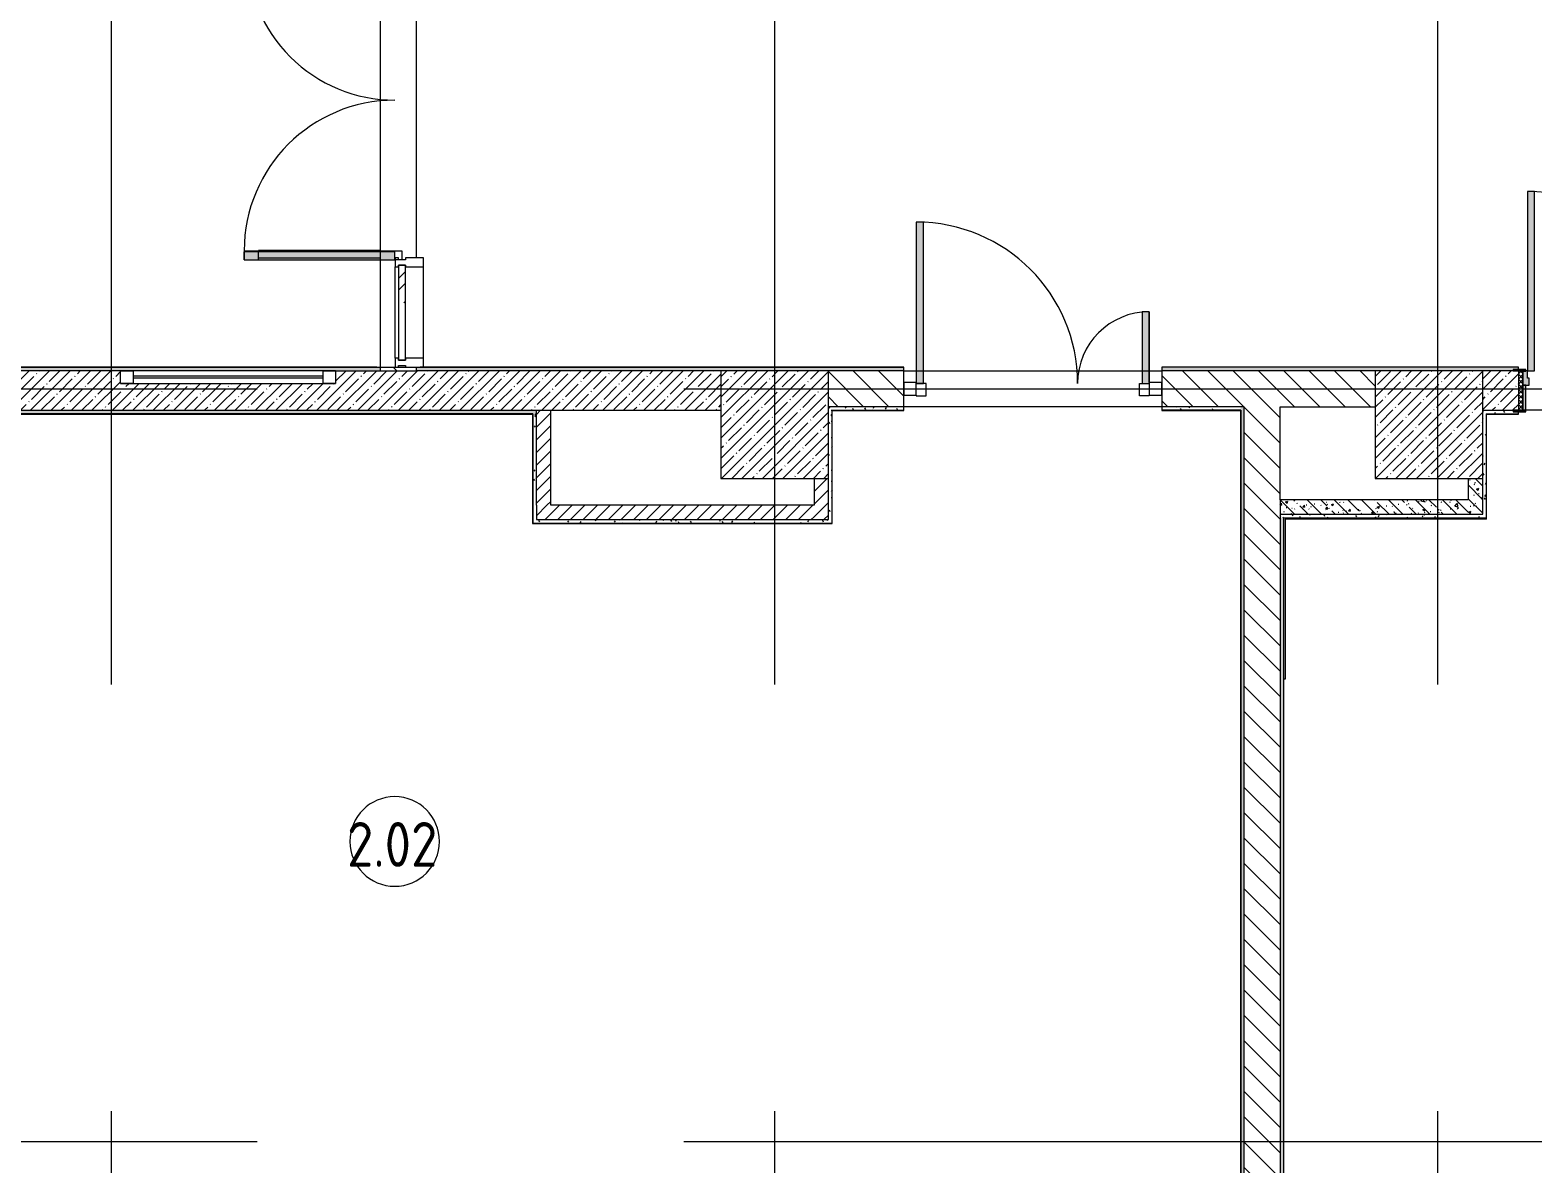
# Model space of a CAD drawing. Header units: millimetres. Extents: x -6228 to 198016, y -8553 to 29000.
# Drawn here: x 153633 to 162019, y 3475 to 9802 of the extents above; entities that cross this region are included whole.
import ezdxf

# ---------------------------------------------------------------- set-up
doc = ezdxf.new("R2010")
doc.units = ezdxf.units.MM
doc.linetypes.add('Осевая', pattern=[15875, 3175, -2381.25, 7937.5, -2381.25])
for name, color, linetype, lineweight in [('A-AREA-IDEN', 7, 'Continuous', 9), ('A-GLAZ-2', 7, 'Continuous', 9), ('A-GLAZ-CURT-2', 7, 'Continuous', 9), ('A-GLAZ-CWMG-3', 7, 'Continuous', 9), ('A-WALL-4', 7, 'Continuous', 13), ('I-WALL-7', 7, 'Continuous', 9), ('S-COLS-2', 7, 'Continuous', 9), ('Оси-2', 7, 'Осевая', 9)]:
    doc.layers.add(name, color=color, linetype=linetype, lineweight=lineweight)
for name, color, linetype, lineweight, true_color in [('A-DETL-GENF-5', 7, 'Continuous', 9, 0xaaaaaa), ('A-DETL-GENF-6', 7, 'Continuous', 9, 0xe2e2e2), ('A-DOOR-4', 7, 'Continuous', 9, 0xaaaaaa), ('A-DOOR-5', 7, 'Continuous', 9, 0xe2e2e2), ('A-DOOR-FRAM-4', 7, 'Continuous', 9, 0xe2e2e2), ('A-DOOR-FRAM-5', 7, 'Continuous', 9, 0xaaaaaa), ('I-WALL-8', 7, 'Continuous', 9, 0x787878), ('I-WALL-9', 9, 'Continuous', 9, 0x808080)]:
    doc.layers.add(name, color=color, linetype=linetype, lineweight=lineweight, true_color=true_color)
doc.styles.add('GOST Common', font='GOST_Common.ttf', dxfattribs={"width": 0.9, "height": 250})
pattern_1 = [(135, (135578.19, 0), (-70.71068, -70.71068), [])]
pattern_2 = [(45, (135578.187, 0), (-35.35534, 35.35534), [])]
pattern_3 = [(45, (135578.19, 0), (-57.02463, 57.02463), []), (45, (135635.21, 0), (-57.02463, 57.02463), [100.806, -20.161, 3.353, -16.808])]
pattern_4 = [(135, (135578.19, 0), (-75.43415, -75.43415), [106.68, -17.78, 3.556, -17.78]), (135, (135578.19, 75.39), (-75.43415, -75.43415), []), (50, (135578.19, 0), (127.5292, -11.15758), [13.335, -146.685]), (355, (135578.19, 0), (-24.66966, 133.74), [10.668, -117.348]), (100.451, (135588.81, -0.93), (102.85973, 122.5818), [11.333, -124.663]), (46.184, (135578.19, 35.56), (189.7552, -29.4304), [20.002, -220.027]), (96.636, (135594, 33.1), (166.1822, 173.1996), [17, -186.995]), (351.184, (135578.19, 35.56), (166.184, 173.1976), [16.002, -176.022]), (21, (135595.97, 26.67), (106.13027, -71.58603), [13.335, -146.685]), (326, (135595.97, 26.67), (43.2619, 128.93175), [10.668, -117.348]), (71.451, (135604.81, 20.7), (149.392, 57.34505), [11.333, -124.663]), (37.5, (135578.187, 0), (2.16223, 59.18836), [3.353, -112.573, 3.353, -115.773, -117.792]), (37.5, (135578.187, 0), (2.16223, 59.18836), [-235.052, 3.353, -114.44]), (7.5, (135578.19, 0), (46.77386, 70.12615), [3.353, -64.567, 3.353, -109.906, -44.894]), (7.5, (135578.19, 0), (46.77386, 70.12615), [-181.178, 3.353, -41.542]), (327.5, (135538.54, 0), (94.91367, -4.01009), [3.353, -41.097, 3.353, -135.331, -184.023]), (327.5, (135538.54, 0), (94.91367, -4.01009), [-183.134, 3.353, -180.67]), (317.5, (135520.76, 0), (103.69057, 17.79882), [3.353, -54.432, 3.353, -88.748, -130.683]), (317.5, (135520.76, 0), (103.69057, 17.79882), [-149.885, 3.353, -127.33])]
pattern_5 = [(0, (135578.187, 0), (121.92, 30.48), [10.058, -81.382, 10.058, -81.382, -487.68]), (0, (135578.187, 0), (121.92, 30.48), [-182.88, 10.058, -172.822, 10.058, -81.382, -213.36]), (0, (135578.187, 0), (121.92, 30.48), [-457.2, 10.058, -50.902, 10.058, -142.342]), (120, (135623.907, 15.24), (-87.356454, 90.345817), [10.058, -81.382, 10.058, -81.382, -487.68]), (120, (135623.907, 15.24), (-87.356454, 90.345817), [-182.88, 10.058, -172.822, 10.058, -81.382, -213.36]), (120, (135623.907, 15.24), (-87.356454, 90.345817), [-457.2, 10.058, -50.902, 10.058, -142.342]), (240, (135639.147, 76.2), (-34.563546, -120.825817), [10.058, -81.382, 10.058, -81.382, -487.68]), (240, (135639.147, 76.2), (-34.563546, -120.825817), [-182.88, 10.058, -172.822, 10.058, -81.382, -213.36]), (240, (135639.147, 76.2), (-34.563546, -120.825817), [-457.2, 10.058, -50.902, 10.058, -142.342])]

# ---------------------------------------------------------------- blocks, each defined once
blk = doc.blocks.new('BSC_Колонна _Прямоугольная - 600х600-V176-План зашивки приборов отопления в осях 2 этажа 1-12')
at = {"layer": 'S-COLS-2'}
h = blk.add_hatch(dxfattribs=at)
h.set_pattern_fill('FP_148', color=256, style=0, pattern_type=2)
h.set_pattern_definition([(45, (-25860, -7600), (-57.02463, 57.02463), []), (45, (-25802.975, -7600), (-57.02463, 57.02463), [100.806, -20.161, 3.353, -16.808])])
h.paths.add_polyline_path([(-300, -300), (300, -300), (300, 300), (-300, 300), (-300, -89)])
for p, q in [((300, 300), (-300, 300)), ((-300, 300), (-300, -300)), ((300, -300), (300, 300)), ((-300, -300), (300, -300))]:
    blk.add_line(p, q, dxfattribs=at)
blk = doc.blocks.new('110_Дверь_СКБ_1Ст_Внутренняя1 - Д-4к_п__1100x2100h_Артистические EI30-V211-План зашивки приборов отопления в осях 2 этажа 1-12')
at = {"layer": 'A-DOOR-4'}
h = blk.add_hatch(dxfattribs=at)
h.set_pattern_fill('FP_58', color=256, style=0, pattern_type=2)
h.set_pattern_definition([(135, (1751.41, 174.685), (-14.14214, -14.14214), []), (225, (1751.41, 174.685), (14.14214, -14.14214), [])])
h.paths.add_polyline_path([(562.5, -110), (562.5, 110), (537.5, 110), (537.5, -110)])
at = {"layer": 'A-DOOR-5'}
h = blk.add_hatch(color=256, dxfattribs=at)
h.paths.add_polyline_path([(537.5, 30), (537.5, 110), (512.5, 110), (512.5, 70), (502.5, 70), (502.5, 30)])
h.paths.add_polyline_path([(-477.5, 30), (-477.5, 70), (-487.5, 70), (-487.5, 110), (-512.5, 110), (-512.5, 30)])
at = {"layer": 'A-DOOR-FRAM-4'}
for points in [[(-447.5, 110), (-447.5, 1110), (-487.5, 1110), (-487.5, 110)], [(-497.5, 110), (-497.5, 118), (-567.5, 118), (-567.5, 110)], [(-497.5, 109), (-497.5, 110), (-512.5, 109)], [(592.5, 110), (592.5, 118), (522.5, 118), (522.5, 110)], [(537.5, 109), (537.5, 110), (522.5, 109)], [(-497.5, -110), (-497.5, 30), (-512.5, 30), (-512.5, -110)], [(537.5, -110), (537.5, 30), (522.5, 30), (522.5, -110)], [(-497.5, -118), (-497.5, -110), (-567.5, -110), (-567.5, -118)], [(592.5, -118), (592.5, -110), (522.5, -110), (522.5, -118)]]:
    blk.add_hatch(color=256, dxfattribs=at).paths.add_polyline_path(points)
at = {"layer": 'A-DOOR-FRAM-5'}
h = blk.add_hatch(dxfattribs=at)
h.set_pattern_fill('FP_59', color=256, style=0, pattern_type=2)
h.set_pattern_definition([(45, (-371.384, 174.685), (-14.1421, 14.1421), []), (135, (-371.384, 174.685), (-14.1421, -14.1421), [])])
h.paths.add_polyline_path([(-512.5, -110), (-512.5, 110), (-537.5, 110), (-537.5, -110)])
at = {"layer": 'A-DOOR-4'}
for p, q in [((-487.5, 1110), (-487.5, 110)), ((-447.5, 1110), (-487.5, 1110)), ((-447.5, 110), (-447.5, 1110)), ((-487.5, 110), (-447.5, 110))]:
    blk.add_line(p, q, dxfattribs=at)
blk.add_arc((-487.5, 110), 1000, 360, 90, dxfattribs=at)
at = {"layer": 'A-DOOR-FRAM-5'}
for p, q in [((-497.5, 118), (-567.5, 118)), ((-567.5, 118), (-567.5, 110)), ((-567.5, 110), (-497.5, 110)), ((-512.5, 110), (-537.5, 110)), ((-537.5, 110), (-537.5, -110)), ((-487.5, 110), (-512.5, 110)), ((-512.5, 110), (-512.5, 30)), ((-512.5, -110), (-512.5, 110)), ((-497.5, 110), (-512.5, 110)), ((-512.5, 110), (-512.5, 109)), ((-512.5, 109), (-497.5, 109)), ((-497.5, 110), (-497.5, 118)), ((-497.5, 109), (-497.5, 110)), ((-487.5, 70), (-487.5, 110)), ((512.5, 110), (512.5, 70)), ((537.5, 110), (512.5, 110)), ((592.5, 118), (522.5, 118)), ((522.5, 118), (522.5, 110)), ((537.5, 110), (522.5, 110)), ((522.5, 110), (522.5, 109)), ((522.5, 110), (592.5, 110)), ((522.5, 109), (537.5, 109)), ((537.5, 30), (537.5, 110)), ((562.5, 110), (537.5, 110)), ((537.5, 110), (537.5, -110)), ((537.5, 109), (537.5, 110)), ((562.5, -110), (562.5, 110)), ((592.5, 110), (592.5, 118)), ((-512.5, 30), (-477.5, 30)), ((-497.5, 30), (-512.5, 30)), ((-512.5, 30), (-512.5, -110)), ((-497.5, -110), (-497.5, 30)), ((-477.5, 70), (-487.5, 70)), ((-477.5, 30), (-477.5, 70)), ((512.5, 70), (502.5, 70)), ((502.5, 70), (502.5, 30)), ((502.5, 30), (537.5, 30)), ((537.5, 30), (522.5, 30)), ((522.5, 30), (522.5, -110)), ((537.5, -110), (537.5, 30)), ((-497.5, -110), (-567.5, -110)), ((-567.5, -110), (-567.5, -118)), ((-567.5, -118), (-497.5, -118)), ((-537.5, -110), (-512.5, -110)), ((-512.5, -110), (-497.5, -110)), ((-497.5, -118), (-497.5, -110)), ((522.5, -110), (537.5, -110)), ((592.5, -110), (522.5, -110)), ((522.5, -110), (522.5, -118)), ((522.5, -118), (592.5, -118)), ((537.5, -110), (562.5, -110)), ((592.5, -118), (592.5, -110))]:
    blk.add_line(p, q, dxfattribs=at)
blk = doc.blocks.new('BSC_Колонна _Прямоугольная - 600х600-V229-План зашивки приборов отопления в осях 2 этажа 1-12')
at = {"layer": 'S-COLS-2'}
h = blk.add_hatch(dxfattribs=at)
h.set_pattern_fill('FP_199', color=256, style=0, pattern_type=2)
h.set_pattern_definition([(45, (-22210, -7600), (-57.02463, 57.02463), []), (45, (-22152.975, -7600), (-57.02463, 57.02463), [100.806, -20.161, 3.353, -16.808])])
h.paths.add_polyline_path([(-300, -300), (300, -300), (300, 300), (-300, 300), (-300, -89)])
for p, q in [((300, 300), (-300, 300)), ((-300, 300), (-300, -300)), ((300, -300), (300, 300)), ((-300, -300), (300, -300))]:
    blk.add_line(p, q, dxfattribs=at)
blk = doc.blocks.new('Прямоугольный импост - 50 x 70 мм-31927764-План зашивки приборов отопления в осях 2 этажа 1-12')
at = {"layer": 'A-GLAZ-CWMG-3'}
for p, q in [((-70, 35), (0, 35)), ((-70, -35), (-70, 35)), ((0, 35), (0, -35)), ((0, -35), (-70, -35))]:
    blk.add_line(p, q, dxfattribs=at)
blk = doc.blocks.new('Дверь_Витражная_остекление_ - ДВН_ДАО_Главный вход_1200 в свету Д-22 _п_-31928779-План зашивки приборов отопления в осях 2 этажа 1-12')
at = {"layer": 'A-DOOR-5'}
for points in [[(-610, 30), (-610, 930), (-650, 930), (-650, 30)], [(650, 30), (650, 430), (610, 430), (610, 30)]]:
    blk.add_hatch(color=256, dxfattribs=at).paths.add_polyline_path(points)
at = {"layer": 'A-DETL-GENF-5'}
for p, q in [((-610, 930), (-650, 930)), ((-650, 930), (-650, 35)), ((-610, 30), (-610, 930)), ((650, 430), (610, 430)), ((610, 430), (610, 30)), ((650, 35), (650, 430)), ((-650, 30), (-610, 30)), ((-595, 30), (-650, 30)), ((-595, -40), (-595, 30)), ((595, -40), (595, 30)), ((595, 30), (650, 30)), ((610, 30), (650, 30)), ((-650, -35), (-650, -40)), ((-650, -40), (-595, -40)), ((650, -40), (595, -40)), ((650, -35), (650, -40))]:
    blk.add_line(p, q, dxfattribs=at)
at = {"layer": 'A-DOOR-4'}
for p, q in [((-650, 930), (-650, 35)), ((650, 430), (650, 35))]:
    blk.add_line(p, q, dxfattribs=at)
for centre, radius, start, end in [((-650, 30), 900, 360, 90), ((650, 30), 400, 90, 180)]:
    blk.add_arc(centre, radius, start, end, dxfattribs=at)
blk = doc.blocks.new('Прямоугольный импост - 50 x 70 мм-31701779-План зашивки приборов отопления в осях 2 этажа 1-12')
at = {"layer": 'A-GLAZ-CWMG-3'}
for p, q in [((0, 35), (-70, 35)), ((-70, 35), (-70, -35)), ((0, -35), (0, 35)), ((-70, -35), (0, -35))]:
    blk.add_line(p, q, dxfattribs=at)
blk = doc.blocks.new('Прямоугольный импост - Импост структурный с накладкой - 160мм Темный-30756008-План зашивки приборов отопления в осях 2 этажа 1-12')
at = {"layer": 'A-GLAZ-CWMG-3'}
for p, q in [((-50, 0), (-50, 17)), ((-50, 17), (0, 17)), ((-40, 0), (-50, 0)), ((-40, -40), (-40, 0)), ((0, 0), (-10, 0)), ((-10, 0), (-10, -40)), ((0, 17), (0, 0)), ((-50, -140), (-50, -40)), ((-50, -40), (-40, -40)), ((-10, -40), (0, -40)), ((0, -40), (0, -140)), ((0, -140), (-50, -140))]:
    blk.add_line(p, q, dxfattribs=at)
blk = doc.blocks.new('Системная панель - Стекло - 40мм-32387061-План зашивки приборов отопления в осях 2 этажа 1-12')
at = {"layer": 'A-GLAZ-CURT-2'}
h = blk.add_hatch(dxfattribs=at)
h.set_pattern_fill('FP_231', color=256, style=0, pattern_type=2)
h.set_pattern_definition([(135, (8125.22, -20210), (-282.843, -282.843), [200, -600]), (135, (8225.22, -20410), (-282.843, -282.843), [600, -200]), (135, (8325.22, -20010), (-282.843, -282.843), [200, -600])])
h.paths.add_polyline_path([(265.2, 40), (-265.2, 40), (-265.2, 0), (265.2, 0)])
for p, q in [((265.2, 40), (-265.2, 40)), ((-265.2, 40), (-265.2, 0)), ((-265.2, 0), (265.2, 0)), ((265.2, 0), (265.2, 40))]:
    blk.add_line(p, q, dxfattribs=at)
blk = doc.blocks.new('Прямоугольный импост - Импост структурный с накладкой - 160мм Темный-32387059-План зашивки приборов отопления в осях 2 этажа 1-12')
at = {"layer": 'A-GLAZ-CWMG-3'}
for p, q in [((20093, 7970), (20093, 8480.4)), ((20250, 7970), (20250, 8480.4))]:
    blk.add_line(p, q, dxfattribs=at)
blk = doc.blocks.new('Прямоугольный импост - Импост структурный с накладкой - 160мм Темный-30755591-План зашивки приборов отопления в осях 2 этажа 1-12')
at = {"layer": 'A-GLAZ-CWMG-3'}
for p, q in [((-25, 0), (-25, 17)), ((-25, 17), (25, 17)), ((-15, 0), (-25, 0)), ((-15, -40), (-15, 0)), ((25, 0), (15, 0)), ((15, 0), (15, -40)), ((25, 17), (25, 0)), ((-25, -140), (-25, -40)), ((-25, -40), (-15, -40)), ((15, -40), (25, -40)), ((25, -40), (25, -140)), ((25, -140), (-25, -140))]:
    blk.add_line(p, q, dxfattribs=at)
blk = doc.blocks.new('Дверь_Витражная_остекление_ - ВВ-16 остекление-32390142-План зашивки приборов отопления в осях 2 этажа 1-12')
at = {"layer": 'A-DETL-GENF-6'}
for points in [[(-787.5, -56), (-787.5, -20), (-832.5, -20), (-832.5, -845), (-787.5, -845), (-787.5, -78.2)], [(882.5, -78.2), (882.5, -20), (837.5, -20), (837.5, -860), (882.5, -860)]]:
    blk.add_hatch(color=256, dxfattribs=at).paths.add_polyline_path(points)
at = {"layer": 'A-DETL-GENF-5'}
for p, q in [((-787.5, -20), (-832.5, -20)), ((-832.5, -845), (-832.5, -20)), ((-787.5, -20), (-832.5, -20)), ((-832.5, -20), (-832.5, -845)), ((-787.5, -845), (-787.5, -20)), ((-787.5, -845), (-787.5, -20)), ((837.5, -860), (837.5, -20)), ((837.5, -20), (837.5, -860)), ((882.5, -860), (882.5, -20)), ((882.5, -860), (882.5, -20)), ((-832.5, -100), (-787.5, -100)), ((-822.5, -765), (-822.5, -100)), ((-778.5, -765), (-778.5, -100)), ((828.5, -780), (828.5, -100)), ((882.5, -100), (837.5, -100)), ((872.5, -780), (872.5, -100)), ((-832.5, -765), (-787.5, -765)), ((882.5, -780), (837.5, -780)), ((-832.5, -845), (-787.5, -845)), ((-832.5, -845), (-787.5, -845)), ((882.5, -860), (837.5, -860)), ((837.5, -860), (882.5, -860))]:
    blk.add_line(p, q, dxfattribs=at)
at = {"layer": 'A-DOOR-4'}
for p, q in [((-882.5, 20), (-832.5, 20)), ((-882.5, -20), (-882.5, 20)), ((-832.5, 20), (-832.5, -20)), ((832.5, 20), (882.5, 20)), ((832.5, -20), (832.5, 20)), ((882.5, 20), (882.5, -20)), ((-832.5, -20), (-882.5, -20)), ((-832.5, -845), (-832.5, -20)), ((832.5, -860), (832.5, -20)), ((882.5, -20), (832.5, -20))]:
    blk.add_line(p, q, dxfattribs=at)
for centre, radius, start, end in [((-832.5, -20), 825, 270, 0), ((832.5, -20), 840, 180, 270)]:
    blk.add_arc(centre, radius, start, end, dxfattribs=at)
blk = doc.blocks.new('120_Окно_СКБ_1Ст - 120_Окно_СКБ_1Ст 400х1200 EI30-24228621-План зашивки приборов отопления в осях 2 этажа 1-12')
at = {"layer": 'A-GLAZ-2'}
for p, q in [((-600, 40), (-600, 110)), ((-600, 110), (-530, 110)), ((600, 110), (-600, 110)), ((-530, 110), (-530, 40)), ((530, 40), (530, 110)), ((530, 110), (600, 110)), ((600, 110), (600, 40)), ((-530, 40), (-600, 40)), ((-600, 40), (600, 40)), ((530, 80), (-530, 80)), ((530, 70), (-530, 70)), ((600, 40), (530, 40))]:
    blk.add_line(p, q, dxfattribs=at)
blk = doc.blocks.new('Марка_Помещения - Номер-25198446-План зашивки приборов отопления в осях 2 этажа 1-12')
at = {"layer": 'A-AREA-IDEN'}
for start, end in [(360, 180), (180, 360)]:
    blk.add_arc((0, 0), 2.5, start, end, dxfattribs=at)

msp = doc.modelspace()

# ---------------------------------------------------------------- hatches: boundary and pattern name
at = {"layer": 'I-WALL-7'}
h = msp.add_hatch(dxfattribs=at)
h.set_pattern_fill('FP_151', color=256, style=0, pattern_type=2)
h.set_pattern_definition(pattern_1)
h.paths.add_polyline_path([(155588.2, 7900), (155788.2, 7900), (155788.2, 7920), (155588.2, 7920)])
h.paths.add_polyline_path([(155775.7, 10880), (155788.2, 10880), (155788.2, 10900), (155588.2, 10900), (155588.2, 10880), (155609.9, 10880)])
h = msp.add_hatch(dxfattribs=at)
h.set_pattern_fill('FP_153', color=256, style=0, pattern_type=2)
h.set_pattern_definition(pattern_3)
h.paths.add_polyline_path([(157488.2, 7680), (157488.2, 7900), (155338.2, 7900), (155338.2, 7830), (154138.2, 7830), (154138.2, 7900), (152838.2, 7900), (152838.2, 7680), (156936.4, 7680)])
h = msp.add_hatch(dxfattribs=at)
h.set_pattern_fill('FP_151', color=256, style=0, pattern_type=2)
h.set_pattern_definition(pattern_1)
h.paths.add_polyline_path([(161138.2, 7700), (161138.2, 7900), (159948.2, 7900), (159948.2, 7700), (160915.7, 7700)])
h.paths.add_polyline_path([(158262.8, 7700), (158508.2, 7700), (158508.2, 7900), (158088.2, 7900), (158088.2, 7700), (158108.2, 7700)])
h = msp.add_hatch(dxfattribs=at)
h.set_pattern_fill('FP_153', color=256, style=0, pattern_type=2)
h.set_pattern_definition(pattern_3)
h.paths.add_polyline_path([(164787.9, 7680), (164787.9, 7900), (163038.2, 7900), (163038.2, 7680), (163718.2, 7680)])
h.paths.add_polyline_path([(161738.2, 7680), (161938.2, 7680), (161938.2, 7900), (161738.2, 7900)])
h = msp.add_hatch(dxfattribs=at)
h.set_pattern_fill('FP_177', color=256, style=0, pattern_type=2)
h.set_pattern_definition(pattern_2)
h.paths.add_polyline_path([(156458.2, 7150), (156538.2, 7150), (156538.2, 7680), (156458.2, 7680), (156458.2, 7511)])
h = msp.add_hatch(dxfattribs=at)
h.set_pattern_fill('FP_151', color=256, style=0, pattern_type=2)
h.set_pattern_definition(pattern_1)
h.paths.add_polyline_path([(160408.2, 100), (160608.2, 100), (160608.2, 7700), (160408.2, 7700), (160408.2, 140)])
h = msp.add_hatch(dxfattribs=at)
h.set_pattern_fill('FP_177', color=256, style=0, pattern_type=2)
h.set_pattern_definition(pattern_2)
h.paths.add_polyline_path([(158008.2, 7070), (158088.2, 7070), (158088.2, 7300), (158008.2, 7300), (158008.2, 7150)])
h = msp.add_hatch(dxfattribs=at)
h.set_pattern_fill('FP_177', color=256, style=0, pattern_type=2)
h.set_pattern_definition(pattern_2)
h.paths.add_polyline_path([(156458.2, 7070), (158008.2, 7070), (158008.2, 7150), (156458.2, 7150)])
at = {"layer": 'I-WALL-8'}
h = msp.add_hatch(dxfattribs=at)
h.set_pattern_fill('FP_178', color=256, style=0, pattern_type=2)
h.set_pattern_definition(pattern_4)
h.paths.add_polyline_path([(161738.2, 7100), (161738.2, 7300), (161658.2, 7300), (161658.2, 7100)])
h = msp.add_hatch(dxfattribs=at)
h.set_pattern_fill('FP_178', color=256, style=0, pattern_type=2)
h.set_pattern_definition(pattern_4)
h.paths.add_polyline_path([(161658.2, 7100), (161658.2, 7180), (160608.2, 7180), (160608.2, 7100), (160915.7, 7100)])
at = {"layer": 'I-WALL-9'}
h = msp.add_hatch(dxfattribs=at)
h.set_pattern_fill('FP_219', color=256, style=0, pattern_type=2)
h.set_pattern_definition(pattern_5)
h.paths.add_polyline_path([(155588.2, 7900), (155588.2, 7920), (150578.1, 7920), (150578.1, 7900), (155338.2, 7900)])
h.paths.add_polyline_path([(149138.1, 7900), (149138.1, 7920), (142108.2, 7920), (142108.2, 7900), (148977.8, 7900)])
h.paths.add_polyline_path([(139029.5, 7900), (139608.2, 7900), (139608.2, 7920), (138863.2, 7920), (138863.2, 7908), (138918.2, 7908), (138918.2, 7900)])
h.paths.add_polyline_path([(137408.2, 7900), (137408.2, 7908), (137463.2, 7908), (137463.2, 7920), (136848.2, 7920), (136848.2, 7900), (137039.9, 7900)])
h = msp.add_hatch(dxfattribs=at)
h.set_pattern_fill('FP_219', color=256, style=0, pattern_type=2)
h.set_pattern_definition(pattern_5)
h.paths.add_polyline_path([(166488.2, 7900), (166508.2, 7900), (166508.2, 7920), (163038.2, 7920), (163038.2, 7908), (163068.2, 7908), (163068.2, 7900), (166221.4, 7900)])
h.paths.add_polyline_path([(161578.9, 7900), (161908.2, 7900), (161908.2, 7908), (161938.2, 7908), (161938.2, 7920), (159948.2, 7920), (159948.2, 7900), (161138.2, 7900)])
h.paths.add_polyline_path([(158088.2, 7900), (158508.2, 7900), (158508.2, 7920), (155788.2, 7920), (155788.2, 7900), (157488.2, 7900)])
h = msp.add_hatch(dxfattribs=at)
h.set_pattern_fill('FP_219', color=256, style=0, pattern_type=2)
h.set_pattern_definition(pattern_5)
h.paths.add_polyline_path([(156438.2, 7660), (156458.2, 7660), (156458.2, 7680), (152858.2, 7680), (152858.2, 7660), (156437.2, 7660)])
h = msp.add_hatch(dxfattribs=at)
h.set_pattern_fill('FP_219', color=256, style=0, pattern_type=2)
h.set_pattern_definition(pattern_5)
h.paths.add_polyline_path([(156458.2, 7070), (156458.2, 7660), (156438.2, 7660), (156438.2, 7070)])
h = msp.add_hatch(dxfattribs=at)
h.set_pattern_fill('FP_219', color=256, style=0, pattern_type=2)
h.set_pattern_definition(pattern_5)
h.paths.add_polyline_path([(158108.2, 7050), (158108.2, 7700), (158088.2, 7700), (158088.2, 7050)])
h = msp.add_hatch(dxfattribs=at)
h.set_pattern_fill('FP_219', color=256, style=0, pattern_type=2)
h.set_pattern_definition(pattern_5)
h.paths.add_polyline_path([(160387.2, 7680), (160388.2, 7680), (160388.2, 7700), (159948.2, 7700), (159948.2, 7680)])
h.paths.add_polyline_path([(158108.2, 7680), (158508.2, 7680), (158508.2, 7700), (158108.2, 7700)])
h = msp.add_hatch(dxfattribs=at)
h.set_pattern_fill('FP_219', color=256, style=0, pattern_type=2)
h.set_pattern_definition(pattern_5)
h.paths.add_polyline_path([(160408.2, 100), (160408.2, 7700), (160388.2, 7700), (160388.2, 100)])
h = msp.add_hatch(dxfattribs=at)
h.set_pattern_fill('FP_219', color=256, style=0, pattern_type=2)
h.set_pattern_definition(pattern_5)
h.paths.add_polyline_path([(161758.2, 7080), (161758.2, 7680), (161738.2, 7680), (161738.2, 7080)])
h = msp.add_hatch(dxfattribs=at)
h.set_pattern_fill('FP_219', color=256, style=0, pattern_type=2)
h.set_pattern_definition(pattern_5)
h.paths.add_polyline_path([(163237.2, 7660), (163238.2, 7660), (163238.2, 7680), (163068.2, 7680), (163068.2, 7672), (163038.2, 7672), (163038.2, 7660), (163236.9, 7660)])
h.paths.add_polyline_path([(161908.2, 7660), (161938.2, 7660), (161938.2, 7672), (161908.2, 7672), (161908.2, 7680), (161758.2, 7680), (161758.2, 7660)])
h = msp.add_hatch(dxfattribs=at)
h.set_pattern_fill('FP_219', color=256, style=0, pattern_type=2)
h.set_pattern_definition(pattern_5)
h.paths.add_polyline_path([(158088.2, 7050), (158088.2, 7070), (156438.2, 7070), (156438.2, 7050), (156936.4, 7050)])
h = msp.add_hatch(dxfattribs=at)
h.set_pattern_fill('FP_219', color=256, style=0, pattern_type=2)
h.set_pattern_definition(pattern_5)
h.paths.add_polyline_path([(161738.2, 7080), (161738.2, 7100), (160608.2, 7100), (160608.2, 7080), (160915.7, 7080)])
h = msp.add_hatch(dxfattribs=at)
h.set_pattern_fill('FP_219', color=256, style=0, pattern_type=2)
h.set_pattern_definition(pattern_5)
h.paths.add_polyline_path([(160628.2, 100), (160628.2, 7080), (160608.2, 7080), (160608.2, 100)])

# ---------------------------------------------------------------- linework, layer by layer
at = {"layer": 'A-WALL-4'}
for p, q in [((150578.1, 7920), (155568.2, 7920)), ((154138.2, 7900), (152838.2, 7900)), ((155338.2, 7900), (155788.2, 7900)), ((155588.2, 7900), (155588.2, 7920)), ((155788.2, 7920), (155788.2, 7900)), ((158508.2, 7900), (158088.2, 7900)), ((161138.2, 7900), (159948.2, 7900)), ((161908.2, 7900), (161738.2, 7900)), ((152838.2, 7680), (156538.2, 7680)), ((156438.2, 7660), (152858.2, 7660)), ((156437.2, 7659), (156437.2, 7660)), ((156458.2, 7150), (156458.2, 7680)), ((158508.2, 7700), (158088.2, 7700)), ((158108.2, 7680), (158108.2, 7679)), ((158109.2, 7679), (158108.2, 7679)), ((160408.2, 7700), (159948.2, 7700)), ((160388.2, 7680), (159948.2, 7680)), ((160387.2, 7679), (160387.2, 7680)), ((160388.2, 7680), (160388.2, 150)), ((161758.2, 7680), (161908.2, 7680)), ((161758.2, 7660), (161758.2, 7080)), ((160608.2, 7180), (160608.2, 100)), ((160628.2, 140), (160628.2, 6180))]:
    msp.add_line(p, q, dxfattribs=at)
at = {"layer": 'I-WALL-7'}
for p, q in [((155588.2, 7920), (155588.2, 10880)), ((155788.2, 10275.4), (155788.2, 8530.4)), ((155568.2, 7921), (150578.1, 7921)), ((155568.2, 7920), (155568.2, 7921)), ((155568.2, 7920), (158508.2, 7920)), ((157488.2, 7900), (155788.2, 7900)), ((158508.2, 7921), (155809.2, 7921)), ((155809.2, 7921), (155809.2, 7920)), ((158508.2, 7679), (158508.2, 7921)), ((158508.2, 7900), (159948.2, 7900)), ((159948.2, 7921), (159948.2, 7679)), ((161938.2, 7921), (159948.2, 7921)), ((161938.2, 7920), (159948.2, 7920)), ((161938.2, 7908), (161938.2, 7921)), ((152859.2, 7659), (156437.2, 7659)), ((156437.2, 7659), (156437.2, 7049)), ((156438.2, 7660), (156438.2, 7050)), ((156538.2, 7150), (156538.2, 7680)), ((156538.2, 7680), (157488.2, 7680)), ((158108.2, 7680), (158508.2, 7680)), ((158108.2, 7050), (158108.2, 7679)), ((158109.2, 7679), (158508.2, 7679)), ((158109.2, 7049), (158109.2, 7679)), ((159948.2, 7700), (158508.2, 7700)), ((159948.2, 7679), (160387.2, 7679)), ((160387.2, 7679), (160387.2, 141)), ((160408.2, 140), (160408.2, 7700)), ((160608.2, 7180), (160608.2, 7700)), ((160608.2, 7700), (161138.2, 7700)), ((161738.2, 7680), (161758.2, 7680)), ((161758.2, 7660), (161938.2, 7660)), ((161759.2, 7659), (161938.2, 7659)), ((161759.2, 7072), (161759.2, 7659)), ((161938.2, 7659), (161938.2, 7672)), ((162998.2, 7680), (161978.2, 7680)), ((158008.2, 7300), (158008.2, 7150)), ((158088.2, 7070), (158088.2, 7300)), ((161658.2, 7300), (161658.2, 7180)), ((161738.2, 7100), (161738.2, 7300)), ((156458.2, 7150), (156458.2, 7070)), ((158008.2, 7150), (156538.2, 7150)), ((161658.2, 7180), (160608.2, 7180)), ((156437.2, 7049), (158109.2, 7049)), ((156438.2, 7050), (158108.2, 7050)), ((156458.2, 7070), (158088.2, 7070)), ((160608.2, 7100), (161738.2, 7100)), ((160628.2, 7080), (161758.2, 7080)), ((160628.2, 6180), (160628.2, 7080)), ((161759.2, 7072), (160636.2, 7072)), ((160636.2, 7072), (160636.2, 6180)), ((161758.2, 7079), (161758.2, 7080)), ((160629.2, 141), (160629.2, 6180)), ((160636.2, 6180), (160629.2, 6180))]:
    msp.add_line(p, q, dxfattribs=at)
at = {"layer": 'Оси-2'}
for p, q in [((154088.2, 593.7), (154088.2, 24898.1)), ((157788.2, 593.7), (157788.2, 24898.1)), ((161488.2, 593.7), (161488.2, 24898.1)), ((135850.6, 7800), (171568.2, 7800)), ((135850.6, 3600), (171568.2, 3600))]:
    msp.add_line(p, q, dxfattribs=at)

# ---------------------------------------------------------------- block references
at = {"layer": 'A-AREA-IDEN', "xscale": 99.99999999999993, "yscale": 99.99999999999993, "zscale": 99.99999999999993}
msp.add_blockref('Марка_Помещения - Номер-25198446-План зашивки приборов отопления в осях 2 этажа 1-12', (155667.9, 5274.2), dxfattribs=at)
at = {"layer": 'A-DOOR-4', "rotation": 269.9999999999998}
msp.add_blockref('Дверь_Витражная_остекление_ - ВВ-16 остекление-32390142-План зашивки приборов отопления в осях 2 этажа 1-12', (155688.2, 9402.9), dxfattribs=at)
at = {"layer": 'A-DOOR-4'}
for name, p in [('110_Дверь_СКБ_1Ст_Внутренняя1 - Д-4к_п__1100x2100h_Артистические EI30-V211-План зашивки приборов отопления в осях 2 этажа 1-12', (162475.7, 7790)), ('Дверь_Витражная_остекление_ - ДВН_ДАО_Главный вход_1200 в свету Д-22 _п_-31928779-План зашивки приборов отопления в осях 2 этажа 1-12', (159228.2, 7800))]:
    msp.add_blockref(name, p, dxfattribs=at)
at = {"layer": 'A-GLAZ-2'}
msp.add_blockref('120_Окно_СКБ_1Ст - 120_Окно_СКБ_1Ст 400х1200 EI30-24228621-План зашивки приборов отопления в осях 2 этажа 1-12', (154738.2, 7790), dxfattribs=at)
at = {"layer": 'A-GLAZ-CURT-2', "rotation": 269.9999999999997}
msp.add_blockref('Системная панель - Стекло - 40мм-32387061-План зашивки приборов отопления в осях 2 этажа 1-12', (155688.2, 8225.2), dxfattribs=at)
at = {"layer": 'A-GLAZ-CWMG-3', "extrusion": (0, 0, -1)}
for name, p, rotation in [('Прямоугольный импост - Импост структурный с накладкой - 160мм Темный-30755591-План зашивки приборов отопления в осях 2 этажа 1-12', (-155688.2, 8505.4), 270.0000000000002), ('Прямоугольный импост - Импост структурный с накладкой - 160мм Темный-30756008-План зашивки приборов отопления в осях 2 этажа 1-12', (-155688.2, 7920), 270.0000000000002), ('Прямоугольный импост - 50 x 70 мм-31927764-План зашивки приборов отопления в осях 2 этажа 1-12', (-159948.2, 7800), 180)]:
    msp.add_blockref(name, p, dxfattribs=dict(at, rotation=rotation))
at = {"layer": 'A-GLAZ-CWMG-3'}
msp.add_blockref('Прямоугольный импост - Импост структурный с накладкой - 160мм Темный-32387059-План зашивки приборов отопления в осях 2 этажа 1-12', (135578.2, 0), dxfattribs=at)
at = {"layer": 'A-GLAZ-CWMG-3', "rotation": 180}
msp.add_blockref('Прямоугольный импост - 50 x 70 мм-31701779-План зашивки приборов отопления в осях 2 этажа 1-12', (158508.2, 7800), dxfattribs=at)
at = {"layer": 'S-COLS-2'}
for name, p in [('BSC_Колонна _Прямоугольная - 600х600-V229-План зашивки приборов отопления в осях 2 этажа 1-12', (157788.2, 7600)), ('BSC_Колонна _Прямоугольная - 600х600-V176-План зашивки приборов отопления в осях 2 этажа 1-12', (161438.2, 7600))]:
    msp.add_blockref(name, p, dxfattribs=at)

# ---------------------------------------------------------------- texts
at = {"layer": 'A-AREA-IDEN', "insert": (155402.1, 5382.8), "char_height": 250, "width": 663.797, "attachment_point": 1, "style": 'GOST Common'}
msp.add_mtext('2.02', dxfattribs=at)

doc.saveas('drawing.dxf')
